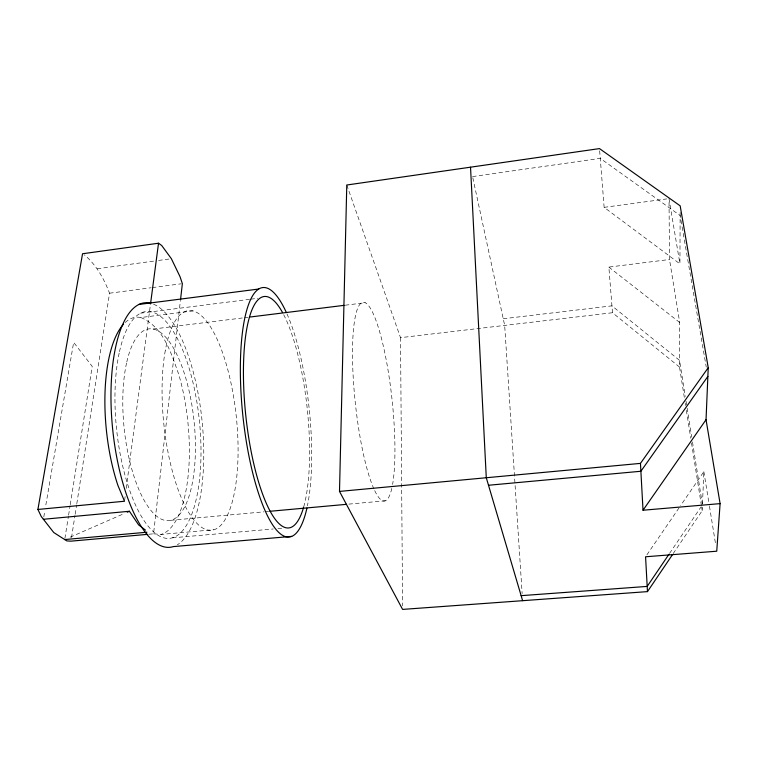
<?xml version="1.0" encoding="UTF-8"?>
<svg xmlns="http://www.w3.org/2000/svg" width="758" height="758" viewBox="0 0 758 758"><rect width="100%" height="100%" fill="white"/><g stroke="black" fill="none" stroke-linecap="round" stroke-linejoin="round"><path stroke-width="0.57" stroke-dasharray="3.79 2.84" d="M684.322 397.41L679.519 367.052L679.699 322.51L669.504 259.511L669.011 199.79M599.663 150.766L604.135 207.351L679.935 263.869L680.144 212.297M673.199 553.586L702.211 510.674L702.363 507.168M702.505 503.682L703.85 471.637L680.675 505.501M148.805 534.238L153.523 533.822L180.338 301.248M124.682 500.062L125.136 496.566M126.216 488.398L150.368 305.133M71.517 537.64L74.976 515.421M75.156 514.256L76.615 504.894M76.795 503.729L109.55 293.213C104.083 278.916 96.209 264.722 84.375 254.859M64.904 538.398L68.41 516.312M68.59 515.146L70.068 505.851M70.248 504.686L92.211 366.379L73.649 342.389L45.584 506.477M43.793 516.956L44.788 511.138M669.56 553.387L701.141 506.77M646.896 554.837L680.011 506.467M70.106 537.204L124.037 513.63M472.556 176.576L600.26 158.365L680.134 215.518L706.257 367.08M97.213 268.768L153.988 261.065M158.621 260.43L169.053 259.018M604.135 207.351L666.689 198.928M109.55 293.213L151.164 287.746M152.32 287.595L181.209 283.805M140.609 313.177L249.647 299.325M250.813 299.173L257.853 298.273M125.165 322.538A109.408 40.941 84.1 0 1 140.808 317.526L193.025 310.922M679.519 367.052L612.483 312.741L608.864 267.091L669.504 259.511M153.031 329.057L243.28 317.858M244.455 317.716L247.97 317.28M345.25 305.209L365.176 302.736M503.246 318.758L611.933 305.853L679.547 360.353L685.279 396.472M346.785 185.018L400.527 337.661L612.483 312.741M170.844 520.291L263.964 511.83M265.148 511.726L268.683 511.404M348.841 504.117L385.386 500.801M153.523 533.822L160.904 534.428L213.775 529.747M172.473 537.82L273.25 528.98M277.93 528.563L282.62 528.155M140.808 317.526C163.567 326.906 171.175 353.275 178.765 374.48A109.408 40.941 84.1 0 1 160.904 534.428M608.864 267.091L679.699 322.51M472.803 177.732L504.676 325.409L522.148 593.599M669.001 198.615L679.935 263.869M703.85 471.637L709.27 505.084M709.46 506.23L715.618 544.291M686.018 401.134L686.938 406.951M687.127 408.117L691.741 437.252M692.48 441.905L702.458 504.828M685.241 403.247L685.611 405.587M686.35 410.258L690.775 438.276M691.514 442.947L701.472 506.003M701.662 507.168L702.211 510.674M400.527 337.661L402.574 605.86M153.59 304.195A122.9 44.883 84.1 0 1 202.178 422.035A122.9 44.883 84.1 0 1 177.334 544.775M283.681 314.693A116.372 30.917 84 0 1 303.588 507.32M391.801 488.389A99.933 18.438 83.9 0 1 374.708 490.634M373.884 488.844A99.933 18.438 83.9 0 1 352.754 340.569A99.933 18.438 83.9 0 1 380.317 334.136A99.933 18.438 83.9 0 1 392.587 484.485M286.969 313.869A125.421 33.343 84 0 1 307.416 505.861M165.329 350.348A110.412 36.412 84 0 0 204.016 528.724A110.412 36.412 84 0 0 230.783 382.098A110.412 36.412 84 0 0 165.329 350.348M119.158 353.152A114.041 41.624 84.1 0 0 161.35 536.977A114.041 41.624 84.1 0 0 193.47 384.647A114.041 41.624 84.1 0 0 119.158 353.152M126.558 363.025A96.37 35.124 84.1 0 0 161.435 519.202A96.37 35.124 84.1 0 0 189.348 392.009A96.37 35.124 84.1 0 0 126.558 363.025"/><path stroke-width="1.14" d="M339.499 491.411L346.785 185.018L599.483 148.596L680.172 205.844L708.237 367.687L706.039 419.705L720.1 503.625L716.746 551.208L645.57 556.77L647.474 591.619L402.602 609.404L339.499 491.411L640.453 463.384L708.237 367.687M180.48 300.073L182.365 283.653L180.034 276.698L171.365 258.696L161.71 245.507L158.526 243.223L82.546 253.759L37.9 509.452L41.311 516.605L53.752 532.523L66.837 540.918L70.977 541.155L147.63 534.343M150.52 303.967L158.526 243.223M647.474 591.619L672.535 554.562M668.907 554.354L647.19 586.408L521.125 595.665M720.1 503.625L643.021 510.229L706.039 419.705M707.868 376.404L640.889 471.258L488.503 485.253M127.268 512.219L129.428 511.271L138.572 524.849L145.508 530.136M138.932 304.441L258.677 289.035M250.32 316.986L344.085 305.351M37.9 509.452L124.52 501.237L117.935 485.499A109.408 40.941 84.1 0 1 123.563 324.168M43.395 519.277L129.428 511.271M269.867 511.29L346.482 504.335M64.714 539.554L146.938 532.22M291.697 536.38L173.298 546.603A122.9 44.883 84.1 0 1 112.373 426.167A122.9 44.883 84.1 0 1 150.624 303.219M522.613 600.687L486.285 477.739L470.529 167.186M640.453 463.384L643.021 510.229M303.588 507.32A116.372 30.917 84 0 1 261.538 491.089A116.372 30.917 84 0 1 245.166 339.622A116.372 30.917 84 0 1 282.526 312.533M306.933 508.097A125.421 33.343 84 0 1 260.676 499.569A125.421 33.343 84 0 1 242.693 330.365A125.421 33.343 84 0 1 286.088 311.926"/></g></svg>
